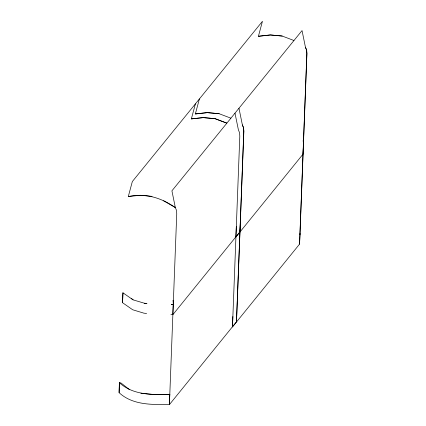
<?xml version="1.0" encoding="UTF-8"?>
<svg xmlns="http://www.w3.org/2000/svg" width="426" height="426" viewBox="0 0 426 426"><rect width="100%" height="100%" fill="white"/><g stroke="black" fill="none" stroke-linecap="round" stroke-linejoin="round"><path stroke-width="0.64" d="M119.115 392.618L119.376 382.537L121.122 383.075L129.653 389.758M122.571 302.657L122.965 292.737M232.484 326.726L239.806 136.144L239.534 132.624L238.416 129.925L234.982 113.162M169.814 394.156L169.34 404.7L236.483 321.8L243.848 131.165L243.576 127.646L242.293 124.909M232.878 316.486L232.41 327.03L299.553 244.13L306.858 53.564L306.587 50.044L305.469 47.345L302.034 30.581L171.912 190.832L175.347 207.595L176.47 210.295L176.742 213.815L169.42 404.396C152.135 404.721 132.635 405.238 119.083 392.655L119.461 382.75C133.018 395.28 152.529 394.801 169.798 394.492L154.771 394.567L140.884 393.235M299.979 234.172L306.917 53.495L306.645 49.975L305.357 47.238M173.27 304.201L172.796 314.745L239.939 231.845L240.466 221.44L240.307 221.957M236.334 226.531L235.86 237.074L303.008 154.175L303.536 143.77L303.376 144.286M236.483 321.8L243.794 131.235L243.523 127.715L242.399 125.02L238.965 108.252M299.553 244.13L300.08 233.725L299.92 234.241M163.616 200.774L175.347 207.595C161.353 197.781 145.293 192.813 128.29 196.562L132.332 181.551L262.453 21.3L258.406 36.311L270.345 34.953L282.129 36.024L293.913 40.481M226.808 123.13L215.103 118.689L203.277 117.613L191.354 118.891L195.401 103.88M199.384 98.97L195.342 113.982L207.276 112.624L219.065 113.694L230.849 118.151M191.354 118.891L203.234 117.603L215.023 118.673L226.68 123.103M128.29 196.562L140.17 195.273L152.039 196.359M258.465 36.242L270.382 34.964L282.214 36.04M195.396 113.912L207.318 112.634L219.145 113.71M171.343 304.547L173.254 304.537L171.295 304.547M170.917 314.452L172.876 314.441M144.339 303.28L146.986 303.53M146.603 313.435L143.961 313.185L132.688 309.761L122.539 302.7L122.917 292.795L133.066 299.856L144.302 303.205L146.246 303.397M131.607 298.621L133.109 299.803M303.232 140.516L303.461 143.45M303.179 140.585L303.408 143.519M173.015 300.25L173.286 303.77"/></g></svg>
